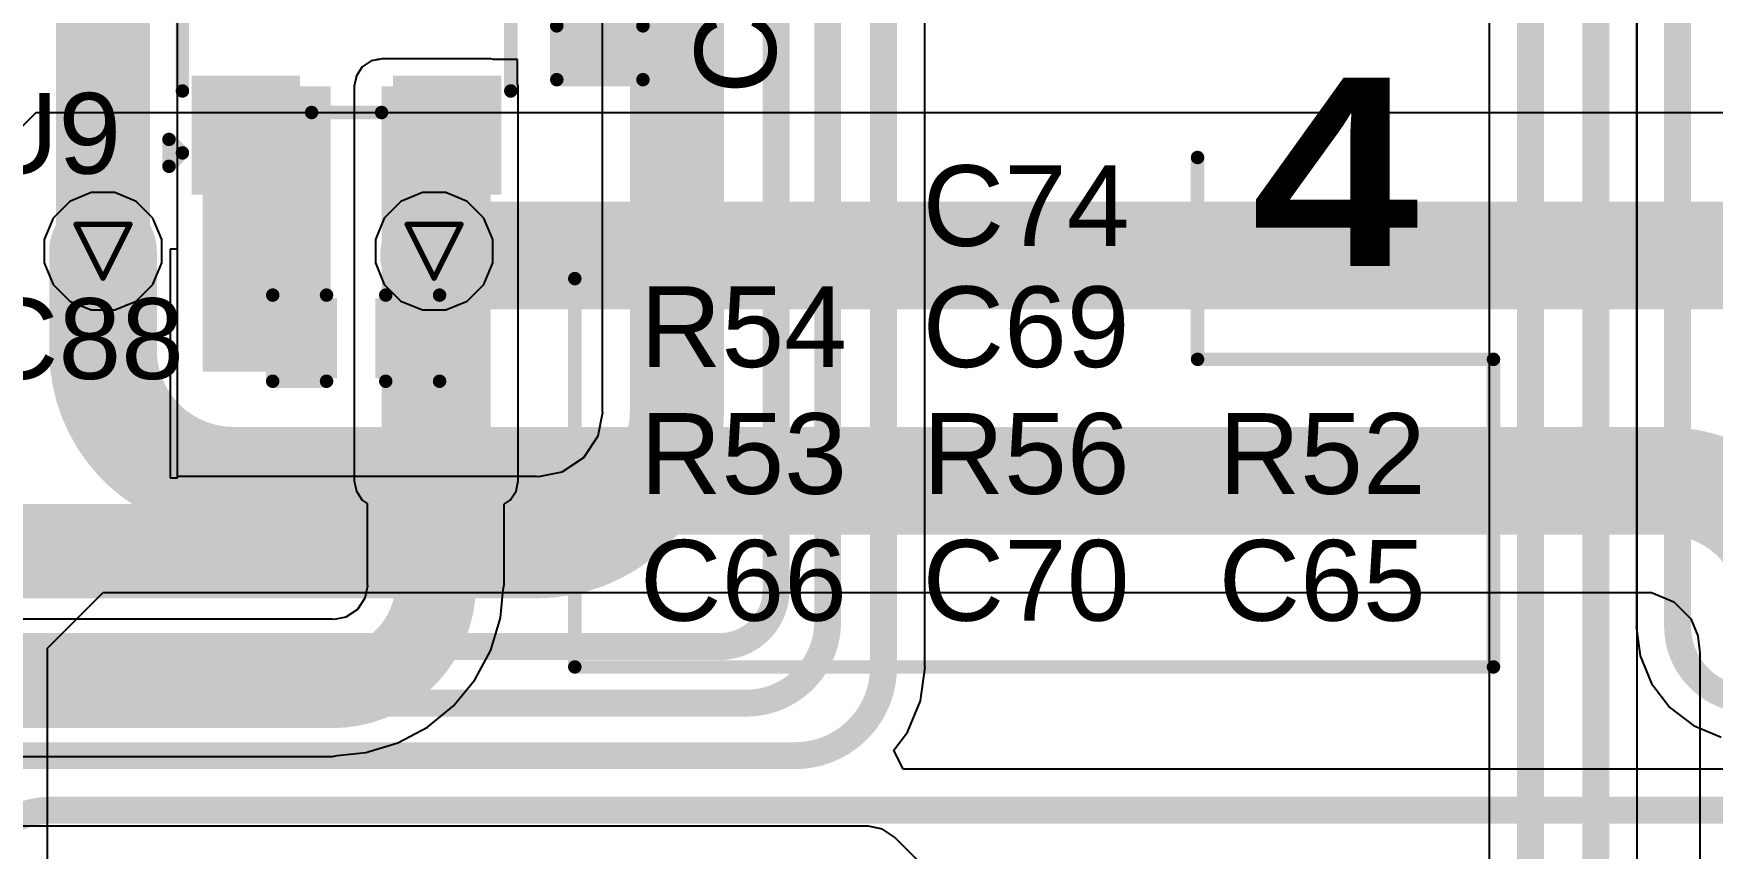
# Model space of a CAD drawing. Header units: inches. Extents: x 0 to 211, y 0 to 201.
# Drawn here: x 1.519 to 2.143, y 2.94 to 3.242 of the extents above; entities that cross this region are included whole.
import ezdxf

# ---------------------------------------------------------------- set-up
doc = ezdxf.new("R2010")
doc.units = ezdxf.units.IN
doc.header["$MEASUREMENT"] = 0
for name, color, linetype in [('Bottom Layer', 5, 'Continuous'), ('Drill Drawing', 1, 'Continuous'), ('Layer 1', 16, 'Continuous'), ('Layer 2', 76, 'Continuous'), ('Top Layer', 1, 'Continuous'), ('Top Overlay', 2, 'Continuous'), ('Top Paste', 8, 'Continuous'), ('Top Solder', 216, 'Continuous'), ('Via Holes', 16, 'Continuous')]:
    doc.layers.add(name, color=color, linetype=linetype)
doc.styles.add('Arial', font='', dxfattribs={"height": 0.2})
doc.styles.add('Arial Black_Bold', font='', dxfattribs={"height": 0.2})
doc.styles.get('Arial').set_extended_font_data('Arial')
doc.styles.get('Arial Black_Bold').set_extended_font_data('Arial Black', bold=True)

# ---------------------------------------------------------------- blocks, each defined once
blk = doc.blocks.new('SOT_23_59')
at = {"layer": 'Top Layer'}
for points in [[(-0.01614, 0.05748), (0.01614, 0.05748), (0.01614, 0.02126), (-0.01614, 0.02126)], [(-0.05354, -0.02126), (-0.02126, -0.02126), (-0.02126, -0.05748), (-0.05354, -0.05748)], [(0.02126, -0.02126), (0.05354, -0.02126), (0.05354, -0.05748), (0.02126, -0.05748)]]:
    blk.add_hatch(color=1, dxfattribs=at).paths.add_polyline_path(points)
at = {"layer": 'Top Paste'}
for points in [[(-0.01614, 0.05748), (0.01614, 0.05748), (0.01614, 0.02126), (-0.01614, 0.02126)], [(-0.05354, -0.02126), (-0.02126, -0.02126), (-0.02126, -0.05748), (-0.05354, -0.05748)], [(0.02126, -0.02126), (0.05354, -0.02126), (0.05354, -0.05748), (0.02126, -0.05748)]]:
    blk.add_hatch(color=8, dxfattribs=at).paths.add_polyline_path(points)
at = {"layer": 'Top Solder'}
for points in [[(-0.02014, 0.06148), (0.02014, 0.06148), (0.02014, 0.01726), (-0.02014, 0.01726)], [(-0.05754, -0.01726), (-0.01726, -0.01726), (-0.01726, -0.06148), (-0.05754, -0.06148)], [(0.01726, -0.01726), (0.05754, -0.01726), (0.05754, -0.06148), (0.01726, -0.06148)]]:
    blk.add_hatch(color=216, dxfattribs=at).paths.add_polyline_path(points)
at = {"layer": 'Top Overlay'}
for points in [[(-0.061, 0.032, 0.005, 0.005, 0), (-0.022, 0.032, 0.005, 0.005, 0)], [(-0.061, -0.023, 0.005, 0.005, 0), (-0.061, 0.032, 0.005, 0.005, 0)], [(0.022, 0.032, 0.005, 0.005, 0), (0.061, 0.032, 0.005, 0.005, 0)], [(0.061, -0.023, 0.005, 0.005, 0), (0.061, 0.032, 0.005, 0.005, 0)], [(-0.013, -0.031, 0.005, 0.005, 0), (0.013, -0.031, 0.005, 0.005, 0)], [(-0.066, -0.051, 0.005, 0.005, 0), (-0.066, -0.041, 0.005, 0.005, 0)], [(-0.066, -0.041, 0.005, 0.005, 0), (-0.061, -0.046, 0.005, 0.005, 0)], [(-0.066, -0.051, 0.005, 0.005, 0), (-0.061, -0.046, 0.005, 0.005, 0)]]:
    blk.add_lwpolyline(points, format="xyseb", dxfattribs=at)
for points in [[(-0.06225, 0.032, 0.0025, 0.0025, 1), (-0.05975, 0.032, 0.0025, 0.0025, 1)], [(-0.06225, 0.032, 0.0025, 0.0025, 1), (-0.05975, 0.032, 0.0025, 0.0025, 1)], [(-0.02325, 0.032, 0.0025, 0.0025, 1), (-0.02075, 0.032, 0.0025, 0.0025, 1)], [(0.02075, 0.032, 0.0025, 0.0025, 1), (0.02325, 0.032, 0.0025, 0.0025, 1)], [(0.05975, 0.032, 0.0025, 0.0025, 1), (0.06225, 0.032, 0.0025, 0.0025, 1)], [(0.05975, 0.032, 0.0025, 0.0025, 1), (0.06225, 0.032, 0.0025, 0.0025, 1)], [(-0.06225, -0.023, 0.0025, 0.0025, 1), (-0.05975, -0.023, 0.0025, 0.0025, 1)], [(0.05975, -0.023, 0.0025, 0.0025, 1), (0.06225, -0.023, 0.0025, 0.0025, 1)], [(-0.01425, -0.031, 0.0025, 0.0025, 1), (-0.01175, -0.031, 0.0025, 0.0025, 1)], [(0.01175, -0.031, 0.0025, 0.0025, 1), (0.01425, -0.031, 0.0025, 0.0025, 1)], [(-0.06725, -0.041, 0.0025, 0.0025, 1), (-0.06475, -0.041, 0.0025, 0.0025, 1)], [(-0.06725, -0.041, 0.0025, 0.0025, 1), (-0.06475, -0.041, 0.0025, 0.0025, 1)], [(-0.06225, -0.046, 0.0025, 0.0025, 1), (-0.05975, -0.046, 0.0025, 0.0025, 1)], [(-0.06225, -0.046, 0.0025, 0.0025, 1), (-0.05975, -0.046, 0.0025, 0.0025, 1)], [(-0.06725, -0.051, 0.0025, 0.0025, 1), (-0.06475, -0.051, 0.0025, 0.0025, 1)], [(-0.06725, -0.051, 0.0025, 0.0025, 1), (-0.06475, -0.051, 0.0025, 0.0025, 1)]]:
    blk.add_lwpolyline(points, format="xyseb", close=True, dxfattribs=at)
blk = doc.blocks.new('C___0402_301')
at = {"layer": 'Top Layer'}
for points in [[(-0.0275, -0.0125), (-0.0275, 0.0125), (-0.0095, 0.0125), (-0.0095, -0.0125)], [(0.0095, -0.0125), (0.0095, 0.0125), (0.0275, 0.0125), (0.0275, -0.0125)]]:
    blk.add_hatch(color=1, dxfattribs=at).paths.add_polyline_path(points)
at = {"layer": 'Top Paste'}
for points in [[(-0.0275, -0.0125), (-0.0275, 0.0125), (-0.0095, 0.0125), (-0.0095, -0.0125)], [(0.0095, -0.0125), (0.0095, 0.0125), (0.0275, 0.0125), (0.0275, -0.0125)]]:
    blk.add_hatch(color=8, dxfattribs=at).paths.add_polyline_path(points)
at = {"layer": 'Top Solder'}
for points in [[(-0.02986, -0.01486), (-0.02986, 0.01486), (-0.00714, 0.01486), (-0.00714, -0.01486)], [(0.00714, -0.01486), (0.00714, 0.01486), (0.02986, 0.01486), (0.02986, -0.01486)]]:
    blk.add_hatch(color=216, dxfattribs=at).paths.add_polyline_path(points)
at = {"layer": 'Top Overlay'}
for points in [[(-0.031, 0.016, 0.005, 0.005, 0), (-0.011, 0.016, 0.005, 0.005, 0)], [(-0.031, -0.016, 0.005, 0.005, 0), (-0.031, 0.016, 0.005, 0.005, 0)], [(0.011, 0.016, 0.005, 0.005, 0), (0.031, 0.016, 0.005, 0.005, 0)], [(0.031, -0.016, 0.005, 0.005, 0), (0.031, 0.016, 0.005, 0.005, 0)], [(-0.031, -0.016, 0.005, 0.005, 0), (-0.011, -0.016, 0.005, 0.005, 0)], [(0.011, -0.016, 0.005, 0.005, 0), (0.031, -0.016, 0.005, 0.005, 0)]]:
    blk.add_lwpolyline(points, format="xyseb", dxfattribs=at)
for points in [[(-0.03225, 0.016, 0.0025, 0.0025, 1), (-0.02975, 0.016, 0.0025, 0.0025, 1)], [(-0.03225, 0.016, 0.0025, 0.0025, 1), (-0.02975, 0.016, 0.0025, 0.0025, 1)], [(-0.01225, 0.016, 0.0025, 0.0025, 1), (-0.00975, 0.016, 0.0025, 0.0025, 1)], [(0.00975, 0.016, 0.0025, 0.0025, 1), (0.01225, 0.016, 0.0025, 0.0025, 1)], [(0.02975, 0.016, 0.0025, 0.0025, 1), (0.03225, 0.016, 0.0025, 0.0025, 1)], [(0.02975, 0.016, 0.0025, 0.0025, 1), (0.03225, 0.016, 0.0025, 0.0025, 1)], [(-0.03225, -0.016, 0.0025, 0.0025, 1), (-0.02975, -0.016, 0.0025, 0.0025, 1)], [(-0.03225, -0.016, 0.0025, 0.0025, 1), (-0.02975, -0.016, 0.0025, 0.0025, 1)], [(-0.01225, -0.016, 0.0025, 0.0025, 1), (-0.00975, -0.016, 0.0025, 0.0025, 1)], [(0.00975, -0.016, 0.0025, 0.0025, 1), (0.01225, -0.016, 0.0025, 0.0025, 1)], [(0.02975, -0.016, 0.0025, 0.0025, 1), (0.03225, -0.016, 0.0025, 0.0025, 1)], [(0.02975, -0.016, 0.0025, 0.0025, 1), (0.03225, -0.016, 0.0025, 0.0025, 1)]]:
    blk.add_lwpolyline(points, format="xyseb", close=True, dxfattribs=at)
blk = doc.blocks.new('C___0402_302')
at = {"layer": 'Top Layer'}
for points in [[(-0.0275, -0.0125), (-0.0275, 0.0125), (-0.0095, 0.0125), (-0.0095, -0.0125)], [(0.0095, -0.0125), (0.0095, 0.0125), (0.0275, 0.0125), (0.0275, -0.0125)]]:
    blk.add_hatch(color=1, dxfattribs=at).paths.add_polyline_path(points)
at = {"layer": 'Top Paste'}
for points in [[(-0.0275, -0.0125), (-0.0275, 0.0125), (-0.0095, 0.0125), (-0.0095, -0.0125)], [(0.0095, -0.0125), (0.0095, 0.0125), (0.0275, 0.0125), (0.0275, -0.0125)]]:
    blk.add_hatch(color=8, dxfattribs=at).paths.add_polyline_path(points)
at = {"layer": 'Top Solder'}
for points in [[(-0.02986, -0.01486), (-0.02986, 0.01486), (-0.00714, 0.01486), (-0.00714, -0.01486)], [(0.00714, -0.01486), (0.00714, 0.01486), (0.02986, 0.01486), (0.02986, -0.01486)]]:
    blk.add_hatch(color=216, dxfattribs=at).paths.add_polyline_path(points)
at = {"layer": 'Top Overlay'}
for points in [[(-0.031, 0.016, 0.005, 0.005, 0), (-0.011, 0.016, 0.005, 0.005, 0)], [(-0.031, 0.016, 0.005, 0.005, 0), (-0.031, -0.016, 0.005, 0.005, 0)], [(0.011, 0.016, 0.005, 0.005, 0), (0.031, 0.016, 0.005, 0.005, 0)], [(0.031, 0.016, 0.005, 0.005, 0), (0.031, -0.016, 0.005, 0.005, 0)], [(-0.031, -0.016, 0.005, 0.005, 0), (-0.011, -0.016, 0.005, 0.005, 0)], [(0.011, -0.016, 0.005, 0.005, 0), (0.031, -0.016, 0.005, 0.005, 0)]]:
    blk.add_lwpolyline(points, format="xyseb", dxfattribs=at)
for points in [[(-0.03225, 0.016, 0.0025, 0.0025, 1), (-0.02975, 0.016, 0.0025, 0.0025, 1)], [(-0.03225, 0.016, 0.0025, 0.0025, 1), (-0.02975, 0.016, 0.0025, 0.0025, 1)], [(-0.01225, 0.016, 0.0025, 0.0025, 1), (-0.00975, 0.016, 0.0025, 0.0025, 1)], [(0.00975, 0.016, 0.0025, 0.0025, 1), (0.01225, 0.016, 0.0025, 0.0025, 1)], [(0.02975, 0.016, 0.0025, 0.0025, 1), (0.03225, 0.016, 0.0025, 0.0025, 1)], [(0.02975, 0.016, 0.0025, 0.0025, 1), (0.03225, 0.016, 0.0025, 0.0025, 1)], [(-0.03225, -0.016, 0.0025, 0.0025, 1), (-0.02975, -0.016, 0.0025, 0.0025, 1)], [(-0.03225, -0.016, 0.0025, 0.0025, 1), (-0.02975, -0.016, 0.0025, 0.0025, 1)], [(-0.01225, -0.016, 0.0025, 0.0025, 1), (-0.00975, -0.016, 0.0025, 0.0025, 1)], [(0.00975, -0.016, 0.0025, 0.0025, 1), (0.01225, -0.016, 0.0025, 0.0025, 1)], [(0.02975, -0.016, 0.0025, 0.0025, 1), (0.03225, -0.016, 0.0025, 0.0025, 1)], [(0.02975, -0.016, 0.0025, 0.0025, 1), (0.03225, -0.016, 0.0025, 0.0025, 1)]]:
    blk.add_lwpolyline(points, format="xyseb", close=True, dxfattribs=at)

msp = doc.modelspace()

# ---------------------------------------------------------------- hatches: boundary and pattern name
at = {"layer": 'Bottom Layer'}
h = msp.add_hatch(color=5, dxfattribs=at)
edge = h.paths.add_edge_path()
edge.add_arc((1.545, 3.16159), 0.01181, 0, 360)
h = msp.add_hatch(color=5, dxfattribs=at)
edge = h.paths.add_edge_path()
edge.add_arc((1.668, 3.16159), 0.01181, 0, 360)
at = {"layer": 'Layer 1'}
h = msp.add_hatch(color=16, dxfattribs=at)
edge = h.paths.add_edge_path()
edge.add_arc((1.545, 3.16159), 0.01181, 0, 360)
h = msp.add_hatch(color=16, dxfattribs=at)
edge = h.paths.add_edge_path()
edge.add_arc((1.668, 3.16159), 0.01181, 0, 360)
at = {"layer": 'Layer 2'}
h = msp.add_hatch(color=76, dxfattribs=at)
edge = h.paths.add_edge_path()
edge.add_arc((1.545, 3.16159), 0.01181, 0, 360)
h = msp.add_hatch(color=76, dxfattribs=at)
edge = h.paths.add_edge_path()
edge.add_arc((1.668, 3.16159), 0.01181, 0, 360)
at = {"layer": 'Top Layer'}
for points in [[(1.58197, 3.11679), (1.62955, 3.11679), (1.62955, 3.22288), (1.58197, 3.22288)], [(1.64855, 3.0763), (1.68905, 3.0763), (1.68905, 3.22288), (1.64855, 3.22288)]]:
    msp.add_hatch(color=1, dxfattribs=at).paths.add_polyline_path(points)
h = msp.add_hatch(color=1, dxfattribs=at)
edge = h.paths.add_edge_path()
edge.add_arc((1.545, 3.16159), 0.01181, 0, 360)
h = msp.add_hatch(color=1, dxfattribs=at)
edge = h.paths.add_edge_path()
edge.add_arc((1.668, 3.16159), 0.01181, 0, 360)
at = {"layer": 'Via Holes'}
h = msp.add_hatch(color=7, dxfattribs=at)
edge = h.paths.add_edge_path()
edge.add_arc((1.545, 3.16159), 0.00591, 0, 360)
h = msp.add_hatch(color=7, dxfattribs=at)
edge = h.paths.add_edge_path()
edge.add_arc((1.668, 3.16159), 0.00591, 0, 360)

# ---------------------------------------------------------------- linework, layer by layer
at = {"layer": 'Bottom Layer'}
for p, q in [((1.57274, 3.1624), (1.57274, 3.74996)), ((1.73051, 3.59064), (1.73051, 3.10226)), ((1.85029, 3.007), (1.85029, 3.335)), ((2.11471, 3.315), (2.11471, 3.02225)), ((1.66366, 3.1834), (1.65565, 3.18008)), ((1.67234, 3.1834), (1.66366, 3.1834)), ((1.68035, 3.18008), (1.67234, 3.1834)), ((1.65565, 3.18008), (1.64951, 3.17394)), ((1.68649, 3.17394), (1.68035, 3.18008)), ((1.64951, 3.17394), (1.64619, 3.16592)), ((1.68981, 3.16592), (1.68649, 3.17394)), ((1.57274, 3.1624), (1.57, 3.1624)), ((1.57, 3.1624), (1.57, 3.0774)), ((1.57274, 3.0774), (1.57274, 3.1624)), ((1.57274, 3.07786), (1.57274, 3.1624)), ((1.64619, 3.16592), (1.64619, 3.15725)), ((1.68981, 3.15725), (1.68981, 3.16592)), ((1.64619, 3.15725), (1.64951, 3.14923)), ((1.68649, 3.14923), (1.68981, 3.15725)), ((1.64951, 3.14923), (1.65565, 3.1431)), ((1.68035, 3.1431), (1.68649, 3.14923)), ((1.65565, 3.1431), (1.66366, 3.13978)), ((1.66366, 3.13978), (1.67234, 3.13978)), ((1.67234, 3.13978), (1.68035, 3.1431)), ((1.73059, 3.10162), (1.72884, 3.09284)), ((1.73051, 3.10226), (1.73059, 3.10162)), ((1.72884, 3.09284), (1.72351, 3.08486)), ((1.72351, 3.08486), (1.71552, 3.07952)), ((1.57, 3.0774), (1.57274, 3.0774)), ((1.7061, 3.07786), (1.57274, 3.07786)), ((1.70674, 3.07777), (1.7061, 3.07786)), ((1.71552, 3.07952), (1.70674, 3.07777)), ((2.11471, 3.02225), (2.11464, 3.02225)), ((2.11464, 3.02225), (2.11609, 3.01122)), ((1.84877, 2.99451), (1.85041, 3.007)), ((1.85041, 3.007), (1.85029, 3.007)), ((2.11609, 3.01122), (2.12034, 3.00094)), ((2.12034, 3.00094), (2.12712, 2.99212)), ((1.84395, 2.98287), (1.84877, 2.99451)), ((2.12712, 2.99212), (2.13594, 2.98534)), ((1.83882, 2.97618), (1.84395, 2.98287)), ((2.13594, 2.98534), (2.14622, 2.98109)), ((1.84227, 2.96918), (1.83882, 2.97618)), ((3.03035, 2.96918), (1.84227, 2.96918))]:
    msp.add_line(p, q, dxfattribs=at)
for points in [[(1.545, 3.16159, 0.035, 0.035, 0), (1.545, 3.74996, 0.035, 0.035, 0)], [(1.75824, 3.10226, 0.035, 0.035, 0), (1.75824, 3.63749, 0.035, 0.035, 0)], [(1.79509, 3.0357, 0.01, 0.01, 0), (1.79509, 3.36477, 0.01, 0.01, 0)], [(1.81422, 3.02392, 0.01, 0.01, 0), (1.81422, 3.34936, 0.01, 0.01, 0)], [(1.835, 3.007, 0.01, 0.01, 0), (1.835, 3.335, 0.01, 0.01, 0)], [(2.13, 3.02225, 0.01, 0.01, 0), (2.13, 3.315, 0.01, 0.01, 0)], [(1.75824, 3.10226, 0.035, 0.035, -0.414214), (1.7061, 3.05012, 0.035, 0.035, 0)], [(1.29921, 3.05012, 0.035, 0.035, 0), (1.7061, 3.05012, 0.035, 0.035, 0)], [(1.79509, 3.0357, 0.01, 0.01, -0.414214), (1.77408, 3.01469, 0.01, 0.01, 0)], [(1.81422, 3.02392, 0.01, 0.01, -0.414214), (1.78396, 2.99366, 0.01, 0.01, 0)], [(2.15725, 2.995, 0.01, 0.01, -0.414214), (2.13, 3.02225, 0.01, 0.01, 0)], [(0.90255, 3.01469, 0.01, 0.01, 0), (1.77408, 3.01469, 0.01, 0.01, 0)], [(1.835, 3.007, 0.01, 0.01, -0.414214), (1.80215, 2.97416, 0.01, 0.01, 0)], [(0.93048, 2.99366, 0.01, 0.01, 0), (1.78396, 2.99366, 0.01, 0.01, 0)], [(0.98637, 2.97416, 0.01, 0.01, 0), (1.80215, 2.97416, 0.01, 0.01, 0)], [(1.49865, 2.92748, 0.01, 0.01, -0.414214), (1.52506, 2.95389, 0.01, 0.01, 0)], [(1.52506, 2.95389, 0.01, 0.01, 0), (3.03035, 2.95389, 0.01, 0.01, 0)]]:
    msp.add_lwpolyline(points, format="xyseb", dxfattribs=at)
for points in [[(1.53625, 3.16159, 0.0175, 0.0175, 1), (1.55375, 3.16159, 0.0175, 0.0175, 1)], [(1.74949, 3.10226, 0.0175, 0.0175, 1), (1.76699, 3.10226, 0.0175, 0.0175, 1)], [(1.74949, 3.10226, 0.0175, 0.0175, 1), (1.76699, 3.10226, 0.0175, 0.0175, 1)], [(1.69735, 3.05012, 0.0175, 0.0175, 1), (1.71486, 3.05012, 0.0175, 0.0175, 1)], [(1.69735, 3.05012, 0.0175, 0.0175, 1), (1.71486, 3.05012, 0.0175, 0.0175, 1)], [(1.79259, 3.0357, 0.005, 0.005, 1), (1.79759, 3.0357, 0.005, 0.005, 1)], [(1.79259, 3.0357, 0.005, 0.005, 1), (1.79759, 3.0357, 0.005, 0.005, 1)], [(1.81172, 3.02392, 0.005, 0.005, 1), (1.81672, 3.02392, 0.005, 0.005, 1)], [(1.81172, 3.02392, 0.005, 0.005, 1), (1.81672, 3.02392, 0.005, 0.005, 1)], [(2.1275, 3.02225, 0.005, 0.005, 1), (2.1325, 3.02225, 0.005, 0.005, 1)], [(2.1275, 3.02225, 0.005, 0.005, 1), (2.1325, 3.02225, 0.005, 0.005, 1)], [(1.77158, 3.01469, 0.005, 0.005, 1), (1.77658, 3.01469, 0.005, 0.005, 1)], [(1.77158, 3.01469, 0.005, 0.005, 1), (1.77658, 3.01469, 0.005, 0.005, 1)], [(1.8325, 3.007, 0.005, 0.005, 1), (1.8375, 3.007, 0.005, 0.005, 1)], [(1.8325, 3.007, 0.005, 0.005, 1), (1.8375, 3.007, 0.005, 0.005, 1)], [(1.78146, 2.99366, 0.005, 0.005, 1), (1.78646, 2.99366, 0.005, 0.005, 1)], [(1.78146, 2.99366, 0.005, 0.005, 1), (1.78646, 2.99366, 0.005, 0.005, 1)], [(1.79966, 2.97416, 0.005, 0.005, 1), (1.80465, 2.97416, 0.005, 0.005, 1)], [(1.79966, 2.97416, 0.005, 0.005, 1), (1.80465, 2.97416, 0.005, 0.005, 1)], [(1.52256, 2.95389, 0.005, 0.005, 1), (1.52756, 2.95389, 0.005, 0.005, 1)], [(1.52256, 2.95389, 0.005, 0.005, 1), (1.52756, 2.95389, 0.005, 0.005, 1)]]:
    msp.add_lwpolyline(points, format="xyseb", close=True, dxfattribs=at)
at = {"layer": 'Drill Drawing'}
for points in [[(1.535, 3.17159, 0.002, 0.002, 0), (1.555, 3.17159, 0.002, 0.002, 0)], [(1.535, 3.17159, 0.002, 0.002, 0), (1.545, 3.15159, 0.002, 0.002, 0)], [(1.545, 3.15159, 0.002, 0.002, 0), (1.555, 3.17159, 0.002, 0.002, 0)], [(1.658, 3.17159, 0.002, 0.002, 0), (1.678, 3.17159, 0.002, 0.002, 0)], [(1.658, 3.17159, 0.002, 0.002, 0), (1.668, 3.15159, 0.002, 0.002, 0)], [(1.668, 3.15159, 0.002, 0.002, 0), (1.678, 3.17159, 0.002, 0.002, 0)]]:
    msp.add_lwpolyline(points, format="xyseb", dxfattribs=at)
for points in [[(1.5345, 3.17159, 0.001, 0.001, 1), (1.5355, 3.17159, 0.001, 0.001, 1)], [(1.5345, 3.17159, 0.001, 0.001, 1), (1.5355, 3.17159, 0.001, 0.001, 1)], [(1.5545, 3.17159, 0.001, 0.001, 1), (1.5555, 3.17159, 0.001, 0.001, 1)], [(1.5545, 3.17159, 0.001, 0.001, 1), (1.5555, 3.17159, 0.001, 0.001, 1)], [(1.6575, 3.17159, 0.001, 0.001, 1), (1.6585, 3.17159, 0.001, 0.001, 1)], [(1.6575, 3.17159, 0.001, 0.001, 1), (1.6585, 3.17159, 0.001, 0.001, 1)], [(1.6775, 3.17159, 0.001, 0.001, 1), (1.6785, 3.17159, 0.001, 0.001, 1)], [(1.6775, 3.17159, 0.001, 0.001, 1), (1.6785, 3.17159, 0.001, 0.001, 1)], [(1.5445, 3.15159, 0.001, 0.001, 1), (1.5455, 3.15159, 0.001, 0.001, 1)], [(1.5445, 3.15159, 0.001, 0.001, 1), (1.5455, 3.15159, 0.001, 0.001, 1)], [(1.6675, 3.15159, 0.001, 0.001, 1), (1.6685, 3.15159, 0.001, 0.001, 1)], [(1.6675, 3.15159, 0.001, 0.001, 1), (1.6685, 3.15159, 0.001, 0.001, 1)]]:
    msp.add_lwpolyline(points, format="xyseb", close=True, dxfattribs=at)
at = {"layer": 'Layer 1'}
for p, q in [((1.54066, 3.1834), (1.53265, 3.18008)), ((1.54934, 3.1834), (1.54066, 3.1834)), ((1.55735, 3.18008), (1.54934, 3.1834)), ((1.66366, 3.1834), (1.65565, 3.18008)), ((1.67234, 3.1834), (1.66366, 3.1834)), ((1.68035, 3.18008), (1.67234, 3.1834)), ((1.53265, 3.18008), (1.52651, 3.17394)), ((1.56349, 3.17394), (1.55735, 3.18008)), ((1.65565, 3.18008), (1.64951, 3.17394)), ((1.68649, 3.17394), (1.68035, 3.18008)), ((1.52651, 3.17394), (1.52319, 3.16592)), ((1.56681, 3.16592), (1.56349, 3.17394)), ((1.64951, 3.17394), (1.64619, 3.16592)), ((1.68981, 3.16592), (1.68649, 3.17394)), ((1.52319, 3.16592), (1.52319, 3.15725)), ((1.56681, 3.15725), (1.56681, 3.16592)), ((1.64619, 3.16592), (1.64619, 3.15725)), ((1.68981, 3.15725), (1.68981, 3.16592)), ((1.52319, 3.15725), (1.52651, 3.14923)), ((1.56349, 3.14923), (1.56681, 3.15725)), ((1.64619, 3.15725), (1.64951, 3.14923)), ((1.68649, 3.14923), (1.68981, 3.15725)), ((1.52651, 3.14923), (1.53265, 3.1431)), ((1.55735, 3.1431), (1.56349, 3.14923)), ((1.64951, 3.14923), (1.65565, 3.1431)), ((1.68035, 3.1431), (1.68649, 3.14923)), ((1.53265, 3.1431), (1.54066, 3.13978)), ((1.54066, 3.13978), (1.54934, 3.13978)), ((1.54934, 3.13978), (1.55735, 3.1431)), ((1.65565, 3.1431), (1.66366, 3.13978)), ((1.66366, 3.13978), (1.67234, 3.13978)), ((1.67234, 3.13978), (1.68035, 3.1431))]:
    msp.add_line(p, q, dxfattribs=at)
at = {"layer": 'Layer 2'}
for p, q in [((1.52, 3.213), (1.49, 3.183)), ((2.30012, 3.213), (1.52, 3.213)), ((1.52432, 3.01405), (1.545, 3.03473)), ((1.545, 3.03473), (2.11581, 3.03473)), ((2.11581, 3.03473), (2.12029, 3.03473)), ((2.12029, 3.03473), (2.12856, 3.03131)), ((2.12856, 3.03131), (2.13489, 3.02497)), ((2.13489, 3.02497), (2.13752, 3.01864)), ((1.52432, 2.0105), (1.52432, 3.01405)), ((2.13752, 3.01864), (2.13832, 3.01223)), ((2.13832, 3.01223), (2.13832, 3.01222)), ((2.13832, 3.01222), (2.13832, 3.01222)), ((2.13832, 3.01222), (2.13832, 3.01222)), ((2.13832, 3.01222), (2.13832, 2.80744))]:
    msp.add_line(p, q, dxfattribs=at)
for points in [[(1.545, 3.1249, 0.04, 0.04, 0), (1.545, 3.16159, 0.04, 0.04, 0)], [(1.668, 3.16, 0.04, 0.04, 0), (2.22, 3.16, 0.04, 0.04, 0)], [(1.5936, 3.0763, 0.04, 0.04, -0.414214), (1.545, 3.1249, 0.04, 0.04, 0)], [(1.5936, 3.0763, 0.04, 0.04, 0), (2.12529, 3.0763, 0.04, 0.04, 0)], [(2.12529, 3.0763, 0.04, 0.04, -0.414214), (2.17325, 3.02834, 0.04, 0.04, 0)]]:
    msp.add_lwpolyline(points, format="xyseb", dxfattribs=at)
for points in [[(1.535, 3.16159, 0.02, 0.02, 1), (1.555, 3.16159, 0.02, 0.02, 1)], [(1.658, 3.16, 0.02, 0.02, 1), (1.678, 3.16, 0.02, 0.02, 1)], [(1.535, 3.1249, 0.02, 0.02, 1), (1.555, 3.1249, 0.02, 0.02, 1)], [(1.535, 3.1249, 0.02, 0.02, 1), (1.555, 3.1249, 0.02, 0.02, 1)], [(1.5836, 3.0763, 0.02, 0.02, 1), (1.6036, 3.0763, 0.02, 0.02, 1)], [(1.5836, 3.0763, 0.02, 0.02, 1), (1.6036, 3.0763, 0.02, 0.02, 1)], [(2.11529, 3.0763, 0.02, 0.02, 1), (2.13529, 3.0763, 0.02, 0.02, 1)], [(2.11529, 3.0763, 0.02, 0.02, 1), (2.13529, 3.0763, 0.02, 0.02, 1)]]:
    msp.add_lwpolyline(points, format="xyseb", close=True, dxfattribs=at)
at = {"layer": 'Top Layer'}
for p, q in [((2.11493, 2.86543), (2.11493, 3.48066)), ((2.06005, 3.38603), (2.06005, 2.83789)), ((1.64465, 3.2323), (1.64134, 3.23009)), ((1.64677, 3.23272), (1.64465, 3.2323)), ((1.64757, 3.23288), (1.64677, 3.23288)), ((1.64677, 3.23288), (1.64677, 3.23272)), ((1.64855, 3.23307), (1.64757, 3.23288)), ((1.68905, 3.23307), (1.64855, 3.23307)), ((1.69004, 3.23288), (1.68905, 3.23307)), ((1.69905, 3.23288), (1.69004, 3.23288)), ((1.69905, 3.22386), (1.69905, 3.23288)), ((1.63913, 3.22678), (1.63836, 3.22288)), ((1.64134, 3.23009), (1.63913, 3.22678)), ((1.63836, 3.22288), (1.63836, 3.0763)), ((1.69925, 3.22288), (1.69905, 3.22386)), ((1.69925, 3.0763), (1.69925, 3.22288)), ((1.54066, 3.1834), (1.53265, 3.18008)), ((1.54934, 3.1834), (1.54066, 3.1834)), ((1.55735, 3.18008), (1.54934, 3.1834)), ((1.53265, 3.18008), (1.52651, 3.17394)), ((1.56349, 3.17394), (1.55735, 3.18008)), ((1.52651, 3.17394), (1.52319, 3.16592)), ((1.56681, 3.16592), (1.56349, 3.17394)), ((1.52319, 3.16592), (1.52319, 3.15725)), ((1.56681, 3.15725), (1.56681, 3.16592)), ((1.52319, 3.15725), (1.52651, 3.14923)), ((1.56349, 3.14923), (1.56681, 3.15725)), ((1.52651, 3.14923), (1.53265, 3.1431)), ((1.55735, 3.1431), (1.56349, 3.14923)), ((1.53265, 3.1431), (1.54066, 3.13978)), ((1.54066, 3.13978), (1.54934, 3.13978)), ((1.54934, 3.13978), (1.55735, 3.1431)), ((1.63836, 3.0763), (1.63913, 3.0724)), ((1.69847, 3.0724), (1.69925, 3.0763)), ((1.63913, 3.0724), (1.64134, 3.06909)), ((1.64134, 3.06909), (1.6431, 3.06792)), ((1.69408, 3.06763), (1.69626, 3.06909)), ((1.69626, 3.06909), (1.69847, 3.0724)), ((1.6431, 3.06792), (1.6431, 3.03776)), ((1.69408, 3.03776), (1.69408, 3.06763)), ((1.6431, 3.03776), (1.64322, 3.03715)), ((1.69372, 3.03593), (1.69408, 3.03776)), ((1.64234, 3.03274), (1.6395, 3.02848)), ((1.64322, 3.03715), (1.64234, 3.03274)), ((1.69267, 3.02534), (1.69372, 3.03593)), ((1.63524, 3.02564), (1.63083, 3.02476)), ((1.6395, 3.02848), (1.63524, 3.02564)), ((1.68905, 3.01339), (1.69267, 3.02534)), ((1.63022, 3.02488), (1.31903, 3.02488)), ((1.63083, 3.02476), (1.63022, 3.02488)), ((1.68317, 3.00238), (1.68905, 3.01339)), ((1.67525, 2.99273), (1.68317, 3.00238)), ((1.6656, 2.98481), (1.67525, 2.99273)), ((1.65459, 2.97893), (1.6656, 2.98481)), ((1.63204, 2.97426), (1.64264, 2.97531)), ((1.64264, 2.97531), (1.65459, 2.97893)), ((1.25447, 2.9739), (1.63022, 2.9739)), ((1.63022, 2.9739), (1.63204, 2.97426)), ((1.82936, 2.94792), (0.56406, 2.94792)), ((1.83463, 2.94688), (1.82936, 2.94792)), ((1.83909, 2.94389), (1.83463, 2.94688)), ((1.93921, 2.84378), (1.83909, 2.94389))]:
    msp.add_line(p, q, dxfattribs=at)
for points in [[(2.09964, 2.84988, 0.01, 0.01, 0), (2.09964, 3.48066, 0.01, 0.01, 0)], [(2.07534, 2.82233, 0.01, 0.01, 0), (2.07534, 3.4607, 0.01, 0.01, 0)], [(1.66859, 3.03776, 0.03, 0.03, 0), (1.66859, 3.0959, 0.03, 0.03, 0)], [(1.66859, 3.03776, 0.03, 0.03, -0.414214), (1.63022, 2.99939, 0.03, 0.03, 0)], [(1.25447, 2.99939, 0.03, 0.03, 0), (1.63022, 2.99939, 0.03, 0.03, 0)]]:
    msp.add_lwpolyline(points, format="xyseb", dxfattribs=at)
for points in [[(1.66109, 3.0959, 0.015, 0.015, 1), (1.67609, 3.0959, 0.015, 0.015, 1)], [(1.66109, 3.03776, 0.015, 0.015, 1), (1.67609, 3.03776, 0.015, 0.015, 1)], [(1.66109, 3.03776, 0.015, 0.015, 1), (1.67609, 3.03776, 0.015, 0.015, 1)], [(1.62272, 2.99939, 0.015, 0.015, 1), (1.63772, 2.99939, 0.015, 0.015, 1)], [(1.62272, 2.99939, 0.015, 0.015, 1), (1.63772, 2.99939, 0.015, 0.015, 1)]]:
    msp.add_lwpolyline(points, format="xyseb", close=True, dxfattribs=at)
at = {"layer": 'Top Overlay'}
for points in [[(1.95166, 3.12143, 0.005, 0.005, 0), (1.95166, 3.19643, 0.005, 0.005, 0)], [(1.72029, 3.00712, 0.005, 0.005, 0), (1.72029, 3.15143, 0.005, 0.005, 0)], [(1.95166, 3.12143, 0.005, 0.005, 0), (2.06161, 3.12143, 0.005, 0.005, 0)], [(2.06161, 3.00712, 0.005, 0.005, 0), (2.06161, 3.12143, 0.005, 0.005, 0)], [(1.72029, 3.00712, 0.005, 0.005, 0), (2.06161, 3.00712, 0.005, 0.005, 0)]]:
    msp.add_lwpolyline(points, format="xyseb", dxfattribs=at)
for points in [[(1.95041, 3.19643, 0.0025, 0.0025, 1), (1.95291, 3.19643, 0.0025, 0.0025, 1)], [(1.71904, 3.15143, 0.0025, 0.0025, 1), (1.72154, 3.15143, 0.0025, 0.0025, 1)], [(1.95041, 3.12143, 0.0025, 0.0025, 1), (1.95291, 3.12143, 0.0025, 0.0025, 1)], [(1.95041, 3.12143, 0.0025, 0.0025, 1), (1.95291, 3.12143, 0.0025, 0.0025, 1)], [(2.06036, 3.12143, 0.0025, 0.0025, 1), (2.06286, 3.12143, 0.0025, 0.0025, 1)], [(2.06036, 3.12143, 0.0025, 0.0025, 1), (2.06286, 3.12143, 0.0025, 0.0025, 1)], [(1.71904, 3.00712, 0.0025, 0.0025, 1), (1.72154, 3.00712, 0.0025, 0.0025, 1)], [(1.71904, 3.00712, 0.0025, 0.0025, 1), (1.72154, 3.00712, 0.0025, 0.0025, 1)], [(2.06036, 3.00712, 0.0025, 0.0025, 1), (2.06286, 3.00712, 0.0025, 0.0025, 1)], [(2.06036, 3.00712, 0.0025, 0.0025, 1), (2.06286, 3.00712, 0.0025, 0.0025, 1)]]:
    msp.add_lwpolyline(points, format="xyseb", close=True, dxfattribs=at)

# ---------------------------------------------------------------- block references
for name, p in [('SOT_23_59', (1.63551, 3.24414)), ('C___0402_301', (1.63905, 3.12929))]:
    msp.add_blockref(name, p)
at = {"rotation": 90}
msp.add_blockref('C___0402_302', (1.7296, 3.25634), dxfattribs=at)

# ---------------------------------------------------------------- texts
at = {"layer": 'Top Overlay', "style": 'Arial'}
msp.add_text('C87', height=0.03, rotation=90, dxfattribs=at).set_placement((1.795, 3.22001))
at = {"layer": 'Top Overlay'}
for s, height, style, p in [('4', 0.07, 'Arial Black_Bold', (1.97169, 3.15609)), ('U9', 0.03, 'Arial', (1.49819, 3.19042)), ('C74', 0.03, 'Arial', (1.84952, 3.16355)), ('C88', 0.03, 'Arial', (1.49819, 3.11413)), ('R54', 0.03, 'Arial', (1.74452, 3.11855)), ('C69', 0.03, 'Arial', (1.84952, 3.11855)), ('R53', 0.03, 'Arial', (1.74452, 3.07144)), ('R56', 0.03, 'Arial', (1.84952, 3.07144)), ('R52', 0.03, 'Arial', (1.95952, 3.07144)), ('C66', 0.03, 'Arial', (1.74452, 3.02431)), ('C70', 0.03, 'Arial', (1.84952, 3.02431)), ('C65', 0.03, 'Arial', (1.95952, 3.02431))]:
    msp.add_text(s, height=height, dxfattribs=dict(at, style=style)).set_placement(p)

doc.saveas('drawing.dxf')
